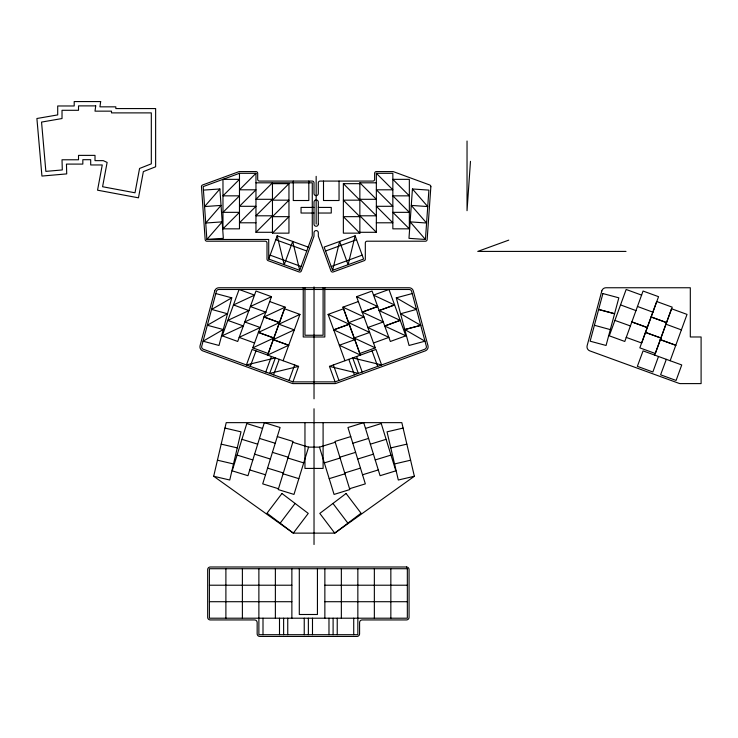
<?xml version="1.0" encoding="UTF-8"?>
<svg xmlns="http://www.w3.org/2000/svg" width="738" height="738" viewBox="0 0 738 738"><rect width="100%" height="100%" fill="white"/><g stroke="black" fill="none" stroke-linecap="round" stroke-linejoin="round"><path stroke-width="1.11" d="M412.431 188.965L408.981 238.328L425.439 239.472L428.889 190.109L412.431 188.965L427.736 206.566L411.278 205.413L426.582 223.024L410.134 221.87L425.439 239.472M470.484 161.336L467.034 210.699L467.034 141.023M213.688 476.268L226.215 422.643L401.832 422.643L414.359 476.268L334.738 533.131L293.309 533.131L213.688 476.268L229.758 480.014L241.012 431.831L224.942 428.077M332.589 270.339L339.628 241.446L348.096 264.702L355.135 235.809L324.13 247.092L332.589 270.339L363.594 259.056L355.135 235.809M215.819 293.558L231.76 297.829L218.992 345.467L203.061 341.196L223.263 329.526L207.332 325.264L227.507 313.678M335.246 442.274L319.48 447.136L308.567 447.136L293.982 494.423L278.217 489.562L293.06 441.453L277.304 436.582M269.619 301.519L285.126 307.156L268.254 353.502L252.756 347.856L271.473 296.676L255.975 291.04L237.719 341.463L222.212 335.818L239.084 289.481L254.582 295.126L233.439 304.978M255.966 182.812L312.275 182.812L312.275 235.865L299.729 270.339L268.724 259.056L277.193 235.809L308.189 247.092M265.781 371.989L271.418 356.491M283.088 360.734L299.951 314.397L284.453 308.752L267.59 355.089L288.724 345.236L273.226 339.591M289.028 380.448L294.674 364.95M298.586 366.371L269.693 373.41L275.339 357.912L246.446 364.95L252.082 349.452L298.586 366.371L292.94 381.878L203.347 349.268A2.592 2.592 0 0 1 201.732 346.159L216.4 291.399A2.592 2.592 0 0 1 218.9 289.481L409.147 289.481A2.592 2.592 0 0 1 411.647 291.399L426.315 346.159A2.592 2.592 0 0 1 424.701 349.268L335.107 381.878L329.462 366.371L375.965 349.452L381.601 364.95L352.718 357.912L358.354 373.41L329.462 366.371M654.661 355.089L671.525 308.752L687.023 314.397L670.159 360.734M658.499 356.491L652.853 371.989L637.355 366.343L643.075 350.873L681.746 364.95L676.1 380.448L660.602 374.812L666.331 359.341M250.274 366.343L256.003 350.873M273.53 374.812L279.25 359.341M280.163 523.168L295.099 503.445M203.43 190.109L219.887 188.965L204.583 206.566L221.04 205.413L205.736 223.024L222.184 221.87L206.88 239.472L268.724 239.472L268.724 259.056M219.887 188.965L223.337 238.328L206.88 239.472L203.19 186.603L239.472 173.31L255.966 173.31L239.472 189.804L255.966 189.804L239.472 206.299L255.966 206.299L239.472 222.793L255.966 222.793M222.977 228.835L239.472 212.341L222.977 212.341L239.472 195.847L222.977 195.847L239.472 179.352L222.977 179.352L222.977 228.835L239.472 228.835L239.472 173.31M288.955 183.67L272.46 200.164L288.955 200.164L272.46 216.658L288.955 216.658L272.46 233.153L288.955 233.153L288.955 183.67L272.46 183.67M272.46 232.295L255.966 232.295L272.46 215.8L255.966 215.8L272.46 199.306L255.966 199.306L272.46 182.812L272.46 233.153M211.557 309.499L231.76 297.829M271.473 296.676L250.339 306.538L265.837 312.183M248.964 310.541L227.83 320.403L243.356 325.965L222.212 335.818M265.864 312.1L244.721 321.952L260.256 327.515L239.112 337.377L254.61 343.013M285.126 307.156L263.983 317.017L279.481 322.663M278.807 324.25L299.951 314.397M252.756 347.856L273.899 337.995L258.401 332.358M294.342 329.812L273.198 339.674L288.696 345.31M331.196 266.51L362.164 255.145M325.559 251.003L356.555 239.721M508.759 240.127L477.763 251.409L626.009 251.409M358.428 301.519L342.93 307.156L359.793 353.502L375.291 347.856L356.574 296.676L372.072 291.04L390.337 341.463L405.835 335.818L388.972 289.481L373.465 295.126L394.609 304.978L379.111 310.624M344.96 360.734L328.096 314.397L343.594 308.752L360.467 355.089L339.323 345.236L354.849 339.674L333.705 329.812L349.212 324.176M373.437 343.013L388.935 337.377L367.801 327.515L383.326 321.952L362.183 312.1L377.681 306.454M362.21 312.183L377.718 306.538L356.574 296.676M394.581 304.905L379.083 310.541L400.217 320.403L384.719 326.039L405.835 335.818M348.567 322.663L364.037 316.934L342.93 307.156M333.742 329.895L349.24 324.25L328.096 314.397M384.692 325.965L400.19 320.32M365.494 428.418L381.251 423.557L395.845 470.844L380.079 475.706L363.714 422.643L347.949 427.505L365.338 483.87L349.572 488.731M350.753 436.582L334.987 441.453L349.83 489.562L334.065 494.423L319.48 447.136M352.81 443.27L368.576 438.409M370.356 444.184L386.112 439.322M339.849 457.209L355.615 452.348M324.342 462.901L340.107 458.04M357.672 459.036L373.437 454.165M375.218 459.949L390.983 455.078M344.711 472.975L360.476 468.113M329.203 478.658L344.969 473.796M362.533 474.792L378.299 469.931M400.54 313.678L420.743 325.347L404.784 329.526L424.987 341.196L409.055 345.467L396.297 297.829L412.228 293.558M400.559 313.761L416.472 309.416M404.811 329.609L420.743 325.347M403.105 428.077L387.035 431.831L398.299 480.014L414.359 476.268M390.789 447.892L406.85 444.138M394.544 463.953L410.605 460.198M359.858 232.295L376.352 232.295L376.352 173.31L392.847 173.31L392.847 228.835L409.341 228.835L409.341 179.352L392.847 179.352L409.341 195.847L392.847 195.847L409.341 212.341L392.847 212.341L409.341 228.835M359.858 183.67L343.364 183.67L343.364 233.153L359.858 233.153L359.858 182.812L376.352 182.812M314.001 207.424L301.049 207.424L301.049 213.033L314.001 213.033M318.318 207.424L331.27 207.424L331.27 213.033L318.318 213.033M376.352 222.793L392.847 222.793L376.352 206.299L392.847 206.299L376.352 189.804L392.847 189.804L376.352 173.31M209.398 585.216L291.87 585.216M324.858 585.216L407.339 585.216M209.398 601.71L291.87 601.71M324.858 601.71L407.339 601.71M221.197 444.138L237.258 447.892M217.442 460.198L233.503 463.953M598.647 309.416L614.588 313.678M598.629 309.499L614.56 313.761M594.404 325.264L610.317 329.609M211.575 309.416L227.488 313.761M262.553 428.418L246.796 423.557L232.202 470.844L247.968 475.706L264.342 422.643L280.099 427.505L262.71 483.87L278.475 488.731M292.811 442.274L308.567 447.136M259.472 438.409L275.237 443.27M241.935 439.322L257.691 444.184M272.433 452.348L288.198 457.209M287.94 458.04L303.705 462.901M254.61 454.165L270.376 459.036M237.073 455.078L252.83 459.949M267.571 468.113L283.337 472.975M283.078 473.796L298.844 478.658M249.748 469.931L265.514 474.792M641.654 295.126L626.156 289.481L609.293 335.818L624.791 341.463L643.056 291.04L658.554 296.676L641.682 343.013L626.184 337.377M637.438 306.454L652.909 312.183M620.547 304.905L636.018 310.624M666.589 322.58L651.082 316.934L666.552 322.663M665.916 324.176L681.386 329.895M631.829 321.879L647.327 327.515M631.802 321.952L647.3 327.598M614.902 320.403L630.437 325.965M645.473 332.358L660.971 337.995M645.446 332.441L660.944 338.078M660.307 339.591L675.805 345.236M660.27 339.674L675.777 345.31M275.763 239.721L306.768 251.003M233.466 304.905L248.937 310.624M264.01 316.934L279.508 322.58L258.374 332.441L273.872 338.078M278.835 324.176L294.305 329.895M301.122 266.51L270.154 255.145M348.539 322.58L369.683 332.441L354.148 337.995L375.291 347.856M396.297 297.829L416.5 309.499M359.858 182.812L376.352 199.306L359.858 199.306L376.352 215.8L359.858 215.8L376.352 232.295M343.364 183.67L359.858 200.164L343.364 200.164L359.858 216.658L343.364 216.658L359.858 233.153M332.949 503.445L347.884 523.168M372.044 350.873L377.69 366.371M348.797 359.341L354.443 374.839M356.629 356.491L362.192 372.017M333.382 364.95L338.936 380.476M299.729 270.339L292.691 241.446L284.231 264.702L277.193 235.809M390.845 568.721L390.845 618.204M374.351 568.721L374.351 618.204M357.847 568.721L357.847 634.698L258.881 634.698L258.881 568.721M353.723 618.204L353.723 634.698M341.353 568.721L341.353 618.204M339.046 181.078L339.046 200.515L323.502 200.515L323.502 181.078M337.229 618.204L337.229 634.698M333.106 618.204L333.106 634.698M328.982 618.204L328.982 634.698M324.821 287.755L324.821 336.98L303.226 336.98L303.226 287.755M324.858 568.721L324.858 618.204M323.096 287.755L323.096 335.255L304.96 335.255L304.96 287.755M323.096 422.643L323.096 468.418L304.96 468.418L304.96 422.643M317.432 568.721L317.432 614.496L299.296 614.496L299.296 568.721M316.159 176.345L316.159 224.094M314.028 286.888L314.028 398.806M314.028 408.769L314.028 544.515M312.488 618.204L312.488 634.698M308.816 181.078L308.816 200.515L293.272 200.515L293.272 181.078M308.364 618.204L308.364 634.698M304.24 618.204L304.24 634.698M291.87 568.721L291.87 618.204M287.746 618.204L287.746 634.698M283.623 618.204L283.623 634.698M279.499 618.204L279.499 634.698M275.375 568.721L275.375 618.204M263.005 618.204L263.005 634.698M255.966 173.31L255.966 232.295M242.387 568.721L242.387 618.204M225.893 568.721L225.893 618.204M292.516 381.721A2.592 2.592 0 0 0 293.401 381.878L334.646 381.878A2.592 2.592 0 0 0 335.532 381.721M430.854 186.723L427.154 239.592A1.725 1.725 0 0 1 425.439 241.206L367.044 241.206A1.725 1.725 0 0 0 365.319 242.931L365.319 259.056A1.725 1.725 0 0 1 364.185 260.68L333.179 271.962A1.725 1.725 0 0 1 330.965 270.929L318.419 236.464A1.725 1.725 0 0 1 318.318 235.865L318.318 232.728A2.159 2.159 0 0 0 316.159 230.57A2.159 2.159 0 0 0 314.001 232.728L314.001 235.865A1.725 1.725 0 0 1 313.899 236.464L301.353 270.929A1.725 1.725 0 0 1 299.139 271.962L268.134 260.68A1.725 1.725 0 0 1 266.999 259.056L266.999 242.931A1.725 1.725 0 0 0 265.274 241.206L206.88 241.206A1.725 1.725 0 0 1 205.164 239.592L201.465 186.723A1.725 1.725 0 0 1 202.59 184.98L238.881 171.686A1.725 1.725 0 0 1 239.472 171.585L255.966 171.585A1.725 1.725 0 0 1 257.691 173.31L257.691 179.352A1.725 1.725 0 0 0 259.425 181.078L312.275 181.078A1.725 1.725 0 0 1 314.001 182.812L314.001 193.467A2.159 2.159 0 0 0 316.159 195.625A2.159 2.159 0 0 0 318.318 193.467L318.318 182.812A1.725 1.725 0 0 1 320.043 181.078L372.902 181.078A1.725 1.725 0 0 0 374.627 179.352L374.627 173.31A1.725 1.725 0 0 1 376.352 171.585L392.847 171.585A1.725 1.725 0 0 1 393.446 171.686L429.728 184.98A1.725 1.725 0 0 1 430.854 186.723M95.728 105.885L95.008 111.152L111.503 111.152L111.503 112.886L151.318 112.886L151.318 163.836L139.556 168.467L135.008 192.784L102.582 186.732L107.121 162.415L103.255 160.644L95.008 160.644L95.008 155.377L78.514 155.377L78.514 159.777L62.02 159.777L62.296 169.943L45.857 171.382L41.549 122.084L62.02 118.541L62.02 110.294L78.514 110.294L78.514 105.885L95.728 105.885M100.663 101.567L99.953 106.835L115.829 106.835L115.829 108.569L155.635 108.569L155.635 166.779L143.357 171.613L138.467 197.821L97.545 190.183L102.259 164.961L90.691 164.961L90.691 159.694L82.831 159.694L82.831 164.094L66.457 164.094L66.715 173.891L41.937 176.059L36.9 118.504L57.702 114.907L57.702 105.977L74.197 105.977L74.197 101.567L100.663 101.567M214.73 290.956L200.063 345.707A4.317 4.317 0 0 0 202.756 350.882L291.925 383.345A4.317 4.317 0 0 0 293.401 383.603L334.646 383.603A4.317 4.317 0 0 0 336.122 383.345L425.291 350.882A4.317 4.317 0 0 0 427.985 345.707L413.317 290.956A4.317 4.317 0 0 0 409.147 287.755L218.9 287.755A4.317 4.317 0 0 0 214.73 290.956M601.811 290.956L587.134 345.707A4.317 4.317 0 0 0 589.828 350.882L678.997 383.345A4.317 4.317 0 0 0 680.473 383.603L701.1 383.603L701.1 336.98L690.307 336.98L690.307 287.755L605.981 287.755A4.317 4.317 0 0 0 601.811 290.956M602.9 293.558L590.132 341.196L606.064 345.467L618.831 297.829L602.9 293.558M656.7 301.519L639.837 347.856L655.335 353.502L672.198 307.156L656.7 301.519M281.953 493.491L267.008 513.205L293.309 533.131L308.253 513.408L281.953 493.491M346.094 493.491L319.803 513.408L334.738 533.131L361.039 513.205L346.094 493.491M406.472 566.996L210.265 566.996A2.592 2.592 0 0 0 207.673 569.588L207.673 617.346A2.592 2.592 0 0 0 210.265 619.938L254.564 619.938A2.592 2.592 0 0 1 257.156 622.521L257.156 633.841A2.592 2.592 0 0 0 259.748 636.433L356.989 636.433A2.592 2.592 0 0 0 359.581 633.841L359.581 622.521A2.592 2.592 0 0 1 362.173 619.938L406.472 619.938A2.592 2.592 0 0 0 409.064 617.346L409.064 569.588A2.592 2.592 0 0 0 406.472 566.996M407.339 568.721L209.398 568.721L209.398 618.204L407.339 618.204L407.339 568.721M318.318 224.094L318.318 202.101A2.159 2.159 0 0 0 316.159 199.943A2.159 2.159 0 0 0 314.001 202.101L314.001 224.094A2.159 2.159 0 0 0 316.159 226.252A2.159 2.159 0 0 0 318.318 224.094"/></g></svg>
